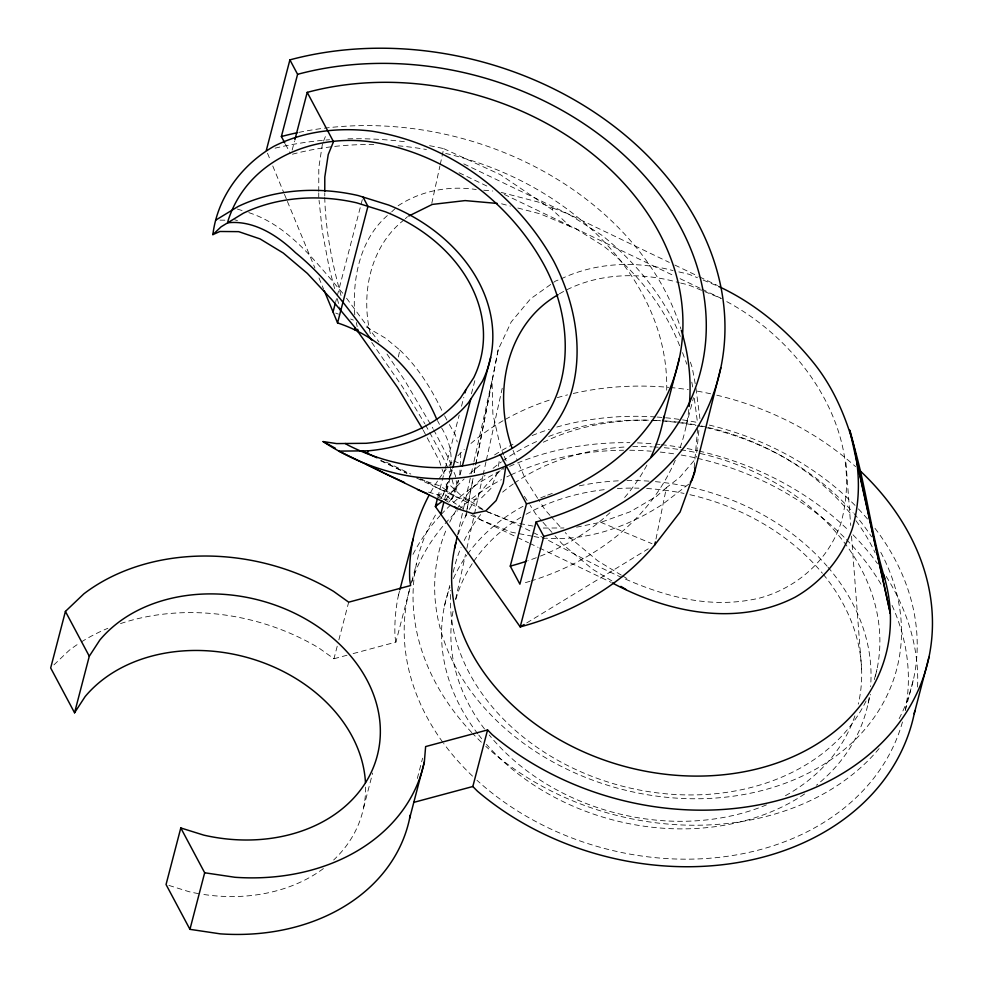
<?xml version="1.0" encoding="UTF-8"?>
<svg xmlns="http://www.w3.org/2000/svg" width="983" height="983" viewBox="0 0 983 983"><rect width="100%" height="100%" fill="white"/><g stroke="black" fill="none" stroke-linecap="round" stroke-linejoin="round"><path stroke-width="0.74" stroke-dasharray="4.92 3.69" d="M318.738 197.35L318.75 192.901M318.75 191.427L318.799 167.737L322.461 143.739M324.759 197.46C325.557 230.673 332.18 263.579 341.015 295.527M324.771 195.998L324.771 193.086M354.752 314.818C352.135 277.943 360.097 236.756 390.607 212.893M459.761 474.924L460.757 455.055L459.589 450.681M694.182 467.662L697.684 428.379M450.681 466.827L450.202 475.244L448.85 479.04M450.767 465.426C452.475 451.971 448.211 438.148 440.949 426.88M698.864 430.493L696.259 457.193M498.393 466.36L499.524 458.987M473.032 478.488L465.721 516.124L473.044 478.61M474.199 472.467L475.367 466.446M475.661 464.934L498.221 349.567L511.209 321.957L530.513 298.857L555.37 281.138L559.585 279.479M474.211 472.614L498.221 349.567M655.993 538.991L666.413 487.642L679.683 477.431L694.514 460.056M398.348 356.952L399.848 350.059L385.827 338.385L365.553 326.467M431.783 203.334L439.905 166.041M440.224 164.591L443.689 148.642A311.93 245.136 14.6 0 0 428.748 145.521M455.62 599.274L465.549 554.363M466.864 548.379L474.138 515.448M474.47 513.949L482.739 476.534M483.071 475.035L486.044 461.568M486.376 460.069L502.239 388.224M457.574 535.022L463.263 509.538M463.595 508.039L470.955 475.059M471.287 473.56L473.622 463.067M473.966 461.568L492.028 380.63L492.876 413.929L500.728 448.199L503.64 454.982M679.634 345.733C664.262 306.241 636.529 272.131 603.415 245.922L575.645 228.609L570.042 226.434L552.409 209.797L552.851 208.04L538.475 202.105L498.848 191.796M292.16 150.141L294.47 141.245M335.731 301.658L336.505 298.709M337.267 295.772L360.675 205.889M361.056 204.415L362.604 198.517M120.516 623.591A200.864 157.845 14.6 0 1 318.787 647.908L333.95 658.745L337.353 645.684M338.865 639.884L348.682 602.174M398.373 595.587L399.503 591.225M353.118 653.597L395.891 642.108L409.874 588.436M411.816 581.457L416.423 563.75M437.828 497.128L444.93 469.874M445.311 468.387L459.196 415.096M461.506 406.212L463.829 397.329M441.392 497.767L446.724 488.6L448.653 481.179M363.575 807.829L372.643 773.019M449.047 479.692L451.75 469.321M471.422 393.79L475.281 378.983M444.611 499.413L452.266 470.021M443.321 499.204L448.162 499.978L451.676 499.376L458.25 480.355M451.676 499.376L455.055 494.068L458.557 480.638M460.069 474.85L461.973 467.515M444.427 606.142L449.809 585.475M417.308 778.487L422.604 758.176M686.183 425.811L693.506 397.66M868.136 703.263L870.447 694.403M874.292 679.646L876.983 669.325M905.368 710.23L913.821 677.766M443.1 495.272L448.408 480.306M323.518 141.159L326.663 133.43M497.496 472.245L490.812 488.612L481.129 498.258L468.83 500.789L454.367 496.12L440.691 486.155L420.171 479.397M449.133 501.969L452.143 497.57M391.676 211.873L395.965 207.794M404.246 219.75C370.198 246.057 360.466 294.015 370.493 334.392M405.328 218.718L407.49 216.678M53.942 664.864L69.179 650.353A200.864 157.845 14.6 0 1 80.016 642.771M666.413 487.642L656.288 496.501L630.238 511.75L601.51 522.108L575.755 527.33M688.653 484.189L662.788 504.144C628.358 526.679 587.453 541.228 545.848 538.192M559.352 293.843C595.157 272.721 639.908 271.468 679.265 282.735M526.753 622.915L648.264 548.833M398.115 205.766C421.08 190.641 449.219 185.455 476.251 189.535M560.986 278.926C595.637 262.338 636.284 260.728 673.085 270.595M333.95 658.745L347.22 655.182M428.453 492.078L437.128 494.682L443.53 493.601M543.292 528.043L563.959 527.969M219.971 220.143L225.549 220.192M483.747 190.211L492.741 191.021M533.032 526.089L513.998 522.44L487.482 511.873M532.417 536.214L511.565 532.221L481.744 520.339L472.676 514.576M533.904 536.497L542.849 538.205M678.848 271.91L688.936 274.232L697.451 277.734M680.727 283.079L688.051 284.751L703.275 291.017M501.576 203.8L510.447 206.111M517.844 208.027L540.036 213.803L570.042 226.434M237.382 209.072L243.108 210.853M248.822 212.635C289.297 225.746 316.022 262.424 342.87 293.352M234.618 219.725L237.468 220.61M168.929 885.425L189.055 891.704A153.606 120.712 14.6 0 0 199.389 893.78M438 497.41L441.994 498.75M552.851 208.04L568.776 214.22L602.419 235.625C636.198 262.817 664.938 297.554 681.01 338.029M335.756 313.061L338.459 314.142M350.636 319.008L353.352 320.102M703.128 280.069L717.32 285.906M704.664 291.582L721.276 298.414L702.034 289.199M486.081 511.32C573.605 544.299 659.802 621.649 759.871 598.008C797.152 587.797 828.583 559.966 840.957 523.054C866.06 433.024 802.878 341.654 725.208 300.798M453.741 460.929L460.4 463.706M600.65 522.256L651.999 543.685M443.689 148.642L500.298 174.605L552.409 209.797M386.294 462.157L410.796 474.052M381.048 460.474L406.974 473.069M463.767 163.878L669.312 262.412M674.83 265.054L698.237 276.272M699.613 276.936L717.529 285.512M459.098 172.75L489.264 187.2M504.34 194.437L674.559 276.026M680.052 278.656L700.67 288.535M380.568 460.744L406.876 473.351M416.534 477.984L483.329 510.005M437.128 494.682L449.194 502.743M470.832 515.117L516.112 536.816M517.488 537.48L528.473 542.739M529.849 543.402L538.094 547.359M539.47 548.01L610.947 582.28M420.306 478.918C429.276 481.092 451.05 501.391 457.058 486.401L455.412 475.563L453.016 469.985M621.342 575.153L597.762 560.851L569.292 537.111L565.225 532.528M622.657 575.952L629.206 579.921M611.856 580.904L592.479 569.157L562.067 543.783L555.051 535.882M482.272 508.887L460.622 495.125L447.511 482.837M463.607 508.801L454.539 503.038L443.886 493.048M399.848 350.059C418.217 367.396 431.734 389.207 442.522 411.902M438.529 494.449L440.052 496.096M549.976 515.338L544.889 509.599L538.426 499.536M550.996 516.48L561.158 527.945M542.014 521.187L536.005 514.404L530.206 505.373M543.021 522.317L554.043 534.752M346.569 298.218L378.946 341.986M371.758 342.465L402.784 387.29L424.816 423.685M537.627 498.27L525.5 479.385L516.616 458.668M524.406 496.329L529.382 504.07M387.019 354.077L404.627 380.237L432.962 428.441M449.378 424.545L455.301 434.658L457.242 441.945M433.675 429.718L448.936 459.086L452.426 468.596M425.528 424.975L429.067 431.377M429.78 432.667C440.04 452.229 452.671 471.766 455.055 494.068M423.218 430.149L439.499 461.248L440.789 465.315M444.574 415.748L447.277 420.773M437.435 420.564L439.475 424.349M285.5 144.268L290.317 153.299M513.052 450.386L516.026 457.292M504.23 456.345L507.142 463.128M442.08 469.382L445.471 477.271M682.534 352.614L686.859 364.226M267.487 153.213L270.411 160.303M272.758 165.967L283.878 192.901M284.468 194.327L286.803 199.991M287.392 201.404L314.904 268.027M318.996 277.956L323.677 289.297M690.373 362.125L692.241 367.642L695.239 383.886M334.625 288.646L329.354 268.629L322.313 231.41L319.057 200.311M337.28 298.709L339.602 307.568M446.724 488.6L445.778 480.073M356.325 322.535L357.161 326.602M691.799 382.141L692.892 388.076M395.891 642.108L394.982 636.443A264.673 207.991 14.6 0 1 399.368 591.176M695.976 388.31L699.908 418.611M694.317 398.336L697.475 422.42M845.958 462.796L850.713 525.438M851.524 536.128L861.587 669.042M81.282 641.973A200.864 157.845 14.6 0 1 107.847 628.309M412.995 554.375A264.673 207.991 14.6 0 1 440.163 515.559M441.158 514.478A264.673 207.991 14.6 0 1 504.168 468.903M509.575 466.384A264.673 207.991 14.6 0 1 629.882 442.682M637.414 442.878A264.673 207.991 14.6 0 1 653.941 443.923M655.452 444.058A264.673 207.991 14.6 0 1 659.974 444.513M661.485 444.672A264.673 207.991 14.6 0 1 681.133 447.462M687.142 448.555A264.673 207.991 14.6 0 1 697.586 450.73M699.073 451.062A264.673 207.991 14.6 0 1 848.673 530.525M852.974 534.789A264.673 207.991 14.6 0 1 877.475 563.603M886.138 576.357A264.673 207.991 14.6 0 1 917.508 688.235M365.615 787.113A153.606 120.712 14.6 0 1 333.655 860.002M323.419 868.554A153.606 120.712 14.6 0 1 200.876 894.026M902.468 721.977A255.211 200.569 14.6 0 1 726.24 856.463A255.211 200.569 14.6 0 1 476.976 780.281M472.54 776.152A255.211 200.569 14.6 0 1 443.628 743.418M442.719 742.165A255.211 200.569 14.6 0 1 409.702 588.878M411.41 583.054A255.211 200.569 14.6 0 1 457.488 510.828M458.582 509.821A255.211 200.569 14.6 0 1 501.416 479.679M506.847 476.878A255.211 200.569 14.6 0 1 509.599 475.539M510.939 474.9A255.211 200.569 14.6 0 1 623.566 450.239M629.734 450.239A255.211 200.569 14.6 0 1 651.213 451.209M660.195 452.057A255.211 200.569 14.6 0 1 675.223 454.035M681.207 455.031A255.211 200.569 14.6 0 1 696.075 458.004M697.537 458.336A255.211 200.569 14.6 0 1 845.417 538.537M846.474 539.606A255.211 200.569 14.6 0 1 882.353 586.458M892.072 605.405A255.211 200.569 14.6 0 1 905.282 710.23M430.493 492.618A264.673 207.991 14.6 0 1 438.283 479.962M439.131 478.721A264.673 207.991 14.6 0 1 446.27 469.088M449.12 465.586A264.673 207.991 14.6 0 1 451.959 462.268M457.931 455.768A264.673 207.991 14.6 0 1 464.271 449.489M470.955 443.456A264.673 207.991 14.6 0 1 504.021 420.159M505.336 419.409A264.673 207.991 14.6 0 1 551.402 399.467M557.336 397.648A264.673 207.991 14.6 0 1 567.56 394.871M573.286 393.483A264.673 207.991 14.6 0 1 668.673 387.351M670.185 387.486A264.673 207.991 14.6 0 1 688.321 389.686M697.365 391.16A264.673 207.991 14.6 0 1 710.832 393.827M716.767 395.191A264.673 207.991 14.6 0 1 855.628 466.679M458.41 534.125A222.133 174.569 14.6 0 1 468.473 510.804M469.21 509.477A222.133 174.569 14.6 0 1 503.837 467.699M543.353 442.203A222.133 174.569 14.6 0 1 653.277 420.294M654.813 420.343A222.133 174.569 14.6 0 1 664.004 420.822M665.479 420.933A222.133 174.569 14.6 0 1 680.334 422.457M681.821 422.653A222.133 174.569 14.6 0 1 699.601 425.651M701.076 425.946A222.133 174.569 14.6 0 1 706.924 427.224M708.387 427.556A222.133 174.569 14.6 0 1 852.31 515.903M855.96 520.707A222.133 174.569 14.6 0 1 875.14 552.802M869.255 697.279A217.403 170.845 14.6 0 1 816.455 785.233M804.622 793.957A217.403 170.845 14.6 0 1 486.462 744.328M481.633 738.638A217.403 170.845 14.6 0 1 478.746 735.038M477.812 733.822A217.403 170.845 14.6 0 1 449.931 587.097M453.409 578.594A217.403 170.845 14.6 0 1 466.692 555.346M467.564 554.117A217.403 170.845 14.6 0 1 523.263 506.196M540.711 497.865A217.403 170.845 14.6 0 1 546.241 495.641M547.642 495.113A217.403 170.845 14.6 0 1 553.306 493.073M579.306 485.872A217.403 170.845 14.6 0 1 619.462 480.773M626.921 480.552A217.403 170.845 14.6 0 1 649.419 481.166M655.428 481.658A217.403 170.845 14.6 0 1 686.982 486.45M691.43 487.421A217.403 170.845 14.6 0 1 827.096 566.208M828.079 567.338A217.403 170.845 14.6 0 1 870.569 686.625M854.903 715.882A207.954 163.424 14.6 0 1 782.517 797.287M766.47 804.868A207.954 163.424 14.6 0 1 489.227 734.989M484.496 728.968A207.954 163.424 14.6 0 1 453.335 609.743M455.842 599.372A207.954 163.424 14.6 0 1 472.946 562.559M473.781 561.318A207.954 163.424 14.6 0 1 520.965 517.291M526.114 514.269A207.954 163.424 14.6 0 1 606.794 489.399M617.361 488.526A207.954 163.424 14.6 0 1 638.901 488.182M646.642 488.514A207.954 163.424 14.6 0 1 684.021 493.417M689.906 494.695A207.954 163.424 14.6 0 1 822.402 573.273M823.349 574.404A207.954 163.424 14.6 0 1 858.27 704.123M866.06 701.014A217.403 170.845 14.6 0 1 620.568 785.7A217.403 170.845 14.6 0 1 450.73 590.365M453.274 572.204A217.403 170.845 14.6 0 1 461.027 547.457M464.197 540.503A217.403 170.845 14.6 0 1 481.891 513.04M502.645 492.127A217.403 170.845 14.6 0 1 513.175 484.005M514.367 483.169A217.403 170.845 14.6 0 1 626.822 446.909M632.769 446.675A217.403 170.845 14.6 0 1 652.27 446.872M653.769 446.946A217.403 170.845 14.6 0 1 658.266 447.228M664.262 447.707A217.403 170.845 14.6 0 1 679.339 449.526M680.838 449.759A217.403 170.845 14.6 0 1 697.316 452.819M700.265 453.482A217.403 170.845 14.6 0 1 874.379 679.646M874.981 528.313A255.211 200.569 14.6 0 1 897.614 721.497M879.109 748.567A255.211 200.569 14.6 0 1 485.811 746.343M481.375 742.202A255.211 200.569 14.6 0 1 472.848 733.699M471.815 732.605A255.211 200.569 14.6 0 1 437.116 512.352M445.557 500.015A255.211 200.569 14.6 0 1 464.16 478.954M469.641 473.855A255.211 200.569 14.6 0 1 481.265 464.271M494.596 454.92A255.211 200.569 14.6 0 1 512.966 444.328M532.147 435.543A255.211 200.569 14.6 0 1 549.411 429.301M556.796 427.064A255.211 200.569 14.6 0 1 655.538 416.939M657.074 417.05A255.211 200.569 14.6 0 1 681.059 419.643M682.558 419.864A255.211 200.569 14.6 0 1 697.512 422.493M709.321 425.086A255.211 200.569 14.6 0 1 857.409 507.83M858.429 508.911A255.211 200.569 14.6 0 1 869.23 521.088M880.768 552.323A236.313 185.713 14.6 0 1 679.339 798.307A236.313 185.713 14.6 0 1 447.105 527.736M449.673 522.206A236.313 185.713 14.6 0 1 456.026 510.57M456.8 509.305A236.313 185.713 14.6 0 1 485.172 475.145M493.097 468.277A236.313 185.713 14.6 0 1 501.342 461.936M502.522 461.076A236.313 185.713 14.6 0 1 538.967 440.47M548.686 436.477A236.313 185.713 14.6 0 1 649.96 420.269M651.483 420.331A236.313 185.713 14.6 0 1 660.613 420.822M662.087 420.933A236.313 185.713 14.6 0 1 676.857 422.407M678.331 422.604A236.313 185.713 14.6 0 1 696.062 425.467M697.525 425.762A236.313 185.713 14.6 0 1 703.373 426.978M706.273 427.63A236.313 185.713 14.6 0 1 853.047 512.462M854.043 513.605A236.313 185.713 14.6 0 1 871.577 536.816M675.247 460.29A293.032 230.28 14.6 0 1 531.57 580.781M530.12 581.236A293.032 230.28 14.6 0 1 522.821 583.374M298.857 132.386A293.032 230.28 14.6 0 1 680.887 328.85M688.85 409.432A293.032 230.28 14.6 0 1 679.155 450.447M646.888 465.119A269.391 211.701 14.6 0 1 623.615 498.651M609.964 512.696A269.391 211.701 14.6 0 1 537.75 557.152M536.337 557.693A269.391 211.701 14.6 0 1 527.797 560.789M292.43 154.208A269.391 211.701 14.6 0 1 373.761 144.55M398.078 145.791A269.391 211.701 14.6 0 1 426.45 149.514M445.643 153.422A269.391 211.701 14.6 0 1 666.658 390.939M275.056 148.163A311.93 245.136 14.6 0 1 329.563 139.746M347.896 138.836A311.93 245.136 14.6 0 1 407.601 142.105"/><path stroke-width="1.47" d="M324.771 191.624L324.795 177.038L328.236 154.564L333.495 141.687L307.212 92.365L294.863 139.77M429.092 495.199A264.673 207.991 14.6 0 0 409.714 579.884L410.624 585.536L348.682 602.174L333.532 591.336A200.864 157.845 14.6 0 0 83.911 593.793L65.419 611.414L50.674 667.973L74.561 712.786L89.293 656.226L99.836 640.031A153.606 120.712 14.6 0 1 291.349 611.684A153.606 120.712 14.6 0 1 373.786 766.396A153.606 120.712 14.6 0 1 203.8 835.132L180.798 827.956L166.053 884.528L189.94 929.34L220.229 933.85A200.864 157.845 14.6 0 0 409.628 818.384L409.874 815.337M409.628 818.384L424.361 761.825L425.627 746.576L487.568 729.939L492.164 734.608A264.673 207.991 14.6 0 0 857.262 763.717A264.673 207.991 14.6 0 0 858.995 469.763M690.312 482.248L691.971 480.294L694.293 473.499L694.981 467.785M505.962 465.401L503.271 483.071L496.132 500.568L485.786 510.853L472.639 513.568L457.206 508.58L338.865 451.111L368.22 450.828A163.055 128.134 14.6 0 0 468.473 402.637L482.469 381.183A163.055 128.134 14.6 0 0 388.617 205.042L358.119 195.531A163.055 128.134 14.6 0 0 238.058 206.516L215.781 220.106M694.44 472.319L680.089 512.045L654.801 544.852A311.93 245.136 14.6 0 1 520.216 626.896L435.383 506.515L437.484 498.467M212.881 234.63C217.366 197.337 241.732 164.689 273.999 146.27C304.152 131.046 338.287 127.212 371.562 131.108C448.322 143.199 516.419 193.712 553.822 261.343C574.699 301.818 584.307 349.506 570.89 393.9C560.679 422.862 540.417 447.105 513.74 462.329C452.758 492.974 378.209 477.984 323.137 441.576L336.616 443.591L366.106 443.296A153.606 120.712 14.6 0 0 460.548 397.906L473.732 377.693A153.606 120.712 14.6 0 0 385.324 211.763L356.596 202.805A153.606 120.712 14.6 0 0 243.489 213.151L221.114 226.803L212.881 234.63L219.885 231.484L238.672 231.644L260.065 238.918L283.264 253.024L307.372 273.421L331.455 299.311L355.133 327.683L397.624 387.474L422.481 428.809M654.801 544.852L655.391 541.928M454.564 548.514L457.242 536.521M694.293 473.499L720.809 367.802M266.319 150.374L289.899 59.865A311.93 245.136 14.6 0 1 697.598 222.723A311.93 245.136 14.6 0 1 543.796 536.399L520.216 626.896L524.136 624.512M284.812 142.977L281.384 136.539L297.591 74.315L289.899 59.865M333.04 311.98L335.35 303.133M436.747 419.311C418.18 375.395 383.616 338.078 337.562 322.928L367.937 206.344L362.985 197.042M189.94 929.34L204.673 872.769L180.798 827.956M354.593 329.735L355.133 327.683M376.919 457.771L367.556 453.384L368.22 450.828M399.884 589.775L413.106 539.016M464.984 392.881L465.758 389.932M440.765 514.158L443.837 502.362M453.028 467.072L470.71 399.221M462.354 466.04L490.664 357.407M297.591 74.315A293.032 230.28 14.6 0 1 680.58 227.294A293.032 230.28 14.6 0 1 536.104 521.948L519.896 584.172L510.275 566.122L526.483 503.898A269.391 211.701 14.6 0 0 659.31 233.008A269.391 211.701 14.6 0 0 307.212 92.365M914.792 710.869A264.673 207.991 14.6 0 1 741.919 861.833A264.673 207.991 14.6 0 1 477.431 791.18L472.835 786.511L487.568 729.939M663.156 420.527L679.364 358.304M914.19 713.818L928.935 657.246M74.561 712.786L85.103 696.603A153.606 120.712 14.6 0 1 252.373 658.991A153.606 120.712 14.6 0 1 365.467 782.615M437.103 504.009L435.383 506.515L442.301 501.183M558.123 294.716C505.692 324.537 492.962 393.888 511.873 447.621M408.817 216.014L432.274 204.427L465.106 200.593L497.324 203.444M413.843 802.349L472.835 786.511M204.673 872.769L234.962 877.278A200.864 157.845 14.6 0 0 424.361 761.825M718.733 286.483C756.382 303.993 788.612 331.615 814.477 363.931C862.73 425.086 862.914 506.884 884.749 578.569M612.323 582.931C667.58 612.569 736.869 627.142 795.112 597.197C821.788 581.973 842.038 557.73 852.261 528.768C861.858 496.415 859.535 462.157 849.742 430.136L890.328 613.453L857.606 464.406M417.529 489.559L427.249 493.589M362.014 450.89L367.556 453.384M385.09 473.573L404.505 482.53M366.585 464.406L383.775 472.921M323.137 441.576L335.4 448.273M620.9 586.384L626.06 589.517M345.279 443.505L347.835 445.053C404.013 473.585 479.311 479.839 529.37 435.666C576.407 391.394 572.843 317.202 543.611 264.083C508.604 200.765 444.844 153.483 372.987 142.166C313.552 133.037 247.618 159.91 228.154 220.425L227.675 222.797C253.54 219.934 277.489 235.416 295.49 252.692C325.815 277.083 348.461 309.215 371.66 340.081M454.908 506.909L457.206 508.58M500.2 454.576L526.483 503.898M536.104 521.948L543.796 536.399M65.419 611.414L89.293 656.226M324.267 290.71L337.562 322.928M339.971 308.662L340.708 310.861M357.714 329.305L358.279 332.021M883.471 574.256A222.133 174.569 14.6 0 1 676.98 775.366A222.133 174.569 14.6 0 1 455.903 542.727M281.384 136.539A293.032 230.28 14.6 0 1 297.382 132.693M681.317 330.276A293.032 230.28 14.6 0 1 689.169 406.421M526.36 561.268A269.391 211.701 14.6 0 1 510.275 566.122M664.004 416.178A269.391 211.701 14.6 0 1 650.893 457.132"/></g></svg>
